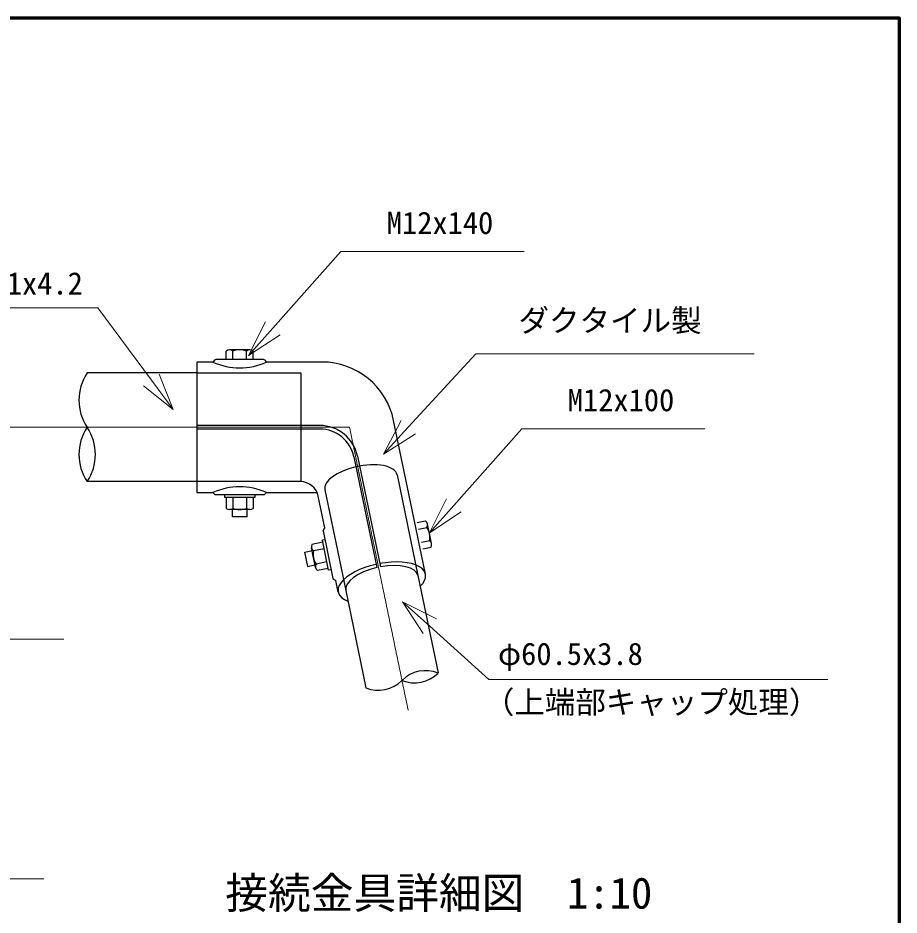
# Model space of a CAD drawing. Units: millimetres on the paper, enlarged 50 times, with parts at other scales. Extents: x 750 to 20250, y 750 to 14100.
# Drawn here: x 16640 to 20250, y 10422 to 14100 of the extents above; entities that cross this region are included whole.
import ezdxf
from ezdxf.enums import TextEntityAlignment as Align

# ---------------------------------------------------------------- set-up
doc = ezdxf.new("R2010")
doc.units = ezdxf.units.MM
doc.header["$LTSCALE"] = 50
doc.linetypes.add('USER3', pattern=[0.3, 0.2, -0.025, 0.05, -0.025])
for name, color, linetype, lineweight in [('D-BMK\u3000構造物基準線(中心線等)', 2, 'USER3', 13), ('D-STR-HTXT\u3000旗上げ', 7, 'Continuous', 13), ('D-STR-TXT\u3000文字列', 7, 'Continuous', 13), ('D-STR\u3000構造物外形線', 1, 'Continuous', 25), ('D-TTL', 7, 'Continuous', 70)]:
    doc.layers.add(name, color=color, linetype=linetype, lineweight=lineweight)
doc.styles.add('ＭＳ ゴシック', font='')
doc.styles.get('ＭＳ ゴシック').set_extended_font_data('MS Gothic')

msp = doc.modelspace()

# ---------------------------------------------------------------- linework, layer by layer
at = {"layer": 'D-BMK\u3000構造物基準線(中心線等)'}
for p, q in [((16437.73, 12421.83), (17998.75, 12421.83)), ((17998.75, 12421.83), (18239.16, 11260.89))]:
    msp.add_line(p, q, dxfattribs=at)
at = {"layer": 'D-STR-HTXT\u3000旗上げ'}
for p, q in [((17584.97, 12715.86), (17654.46, 12854.74)), ((17584.97, 12715.86), (17684.53, 12828.06)), ((17714.59, 12801.39), (17584.97, 12715.86)), ((17276.28, 12494.88), (17186.92, 12615.35)), ((17219.21, 12639.3), (17276.28, 12494.88)), ((17276.28, 12494.88), (17154.64, 12591.41)), ((18137.96, 12312.22), (18209.9, 12449.84)), ((18137.96, 12312.22), (18239.49, 12422.64)), ((18269.07, 12395.43), (18137.96, 12312.22)), ((18326.41, 11989.5), (18395.9, 12128.38)), ((18326.41, 11989.5), (18425.96, 12101.7)), ((18456.03, 12075.03), (18326.41, 11989.5)), ((18300.71, 11576.39), (18216.2, 11706.68)), ((18216.2, 11706.68), (18354.53, 11636.1)), ((18216.2, 11706.68), (18327.62, 11606.25))]:
    msp.add_line(p, q, dxfattribs=at)
for points in [[(17684.53, 12828.06), (17963.28, 13142.23), (18713.51, 13142.23)], [(17186.92, 12615.35), (16967.57, 12911.09), (16296.04, 12911.09)], [(18239.49, 12422.64), (18516.27, 12723.67), (19656.09, 12723.67)], [(18425.96, 12101.7), (18704.72, 12415.87), (19454.94, 12415.87)], [(18327.62, 11606.25), (18569.47, 11388.27), (19958.53, 11388.27)], [(14742.62, 11380.17), (14985.84, 11552.89), (16828.7, 11552.89)], [(14709.17, 10796.49), (14888.24, 10570.58), (16746.75, 10570.58)]]:
    msp.add_lwpolyline(points, dxfattribs=at)
at = {"layer": 'D-STR\u3000構造物外形線'}
for p, q in [((17493.75, 12699.33), (17493.75, 12734.33)), ((17590, 12739.33), (17507.5, 12739.33)), ((17521.25, 12699.33), (17521.25, 12734.33)), ((17576.25, 12699.33), (17576.25, 12734.33)), ((17603.75, 12699.33), (17603.75, 12734.33)), ((17373.75, 12689.33), (17373.75, 12154.33)), ((17438.75, 12689.33), (17373.75, 12689.33)), ((17447.28, 12697.86), (17438.75, 12689.33)), ((17646.67, 12699.33), (17450.82, 12699.33)), ((17650.21, 12697.86), (17658.75, 12689.33)), ((17885.48, 12689.33), (17658.75, 12689.33)), ((17373.75, 12644.58), (16923.75, 12644.58)), ((17373.75, 12644.58), (17798.75, 12644.58)), ((17798.75, 12644.58), (17798.75, 12199.08)), ((18255.26, 12083.13), (18179.25, 12450.16)), ((17876.63, 12429.33), (17373.75, 12429.33)), ((17876.63, 12414.33), (17373.75, 12414.33)), ((18016.17, 12300.73), (18110.23, 11846.5)), ((18030.85, 12303.77), (18124.92, 11849.54)), ((18193.52, 12227.16), (18279.11, 11813.85)), ((17373.75, 12199.08), (16923.75, 12199.08)), ((17798.75, 12199.08), (17373.75, 12199.08)), ((17373.75, 12154.33), (17438.75, 12154.33)), ((17448.75, 12144.33), (17438.75, 12154.33)), ((17648.75, 12144.33), (17448.75, 12144.33)), ((17486.25, 12144.33), (17486.25, 12134.33)), ((17611.25, 12144.33), (17611.25, 12134.33)), ((17648.75, 12144.33), (17658.75, 12154.33)), ((17658.75, 12154.33), (17866.07, 12154.33)), ((17897.84, 12009.11), (17870.88, 12139.29)), ((17897.31, 12165.81), (17982.9, 11752.51)), ((17611.25, 12134.33), (17486.25, 12134.33)), ((17493.75, 12134.33), (17493.75, 12089.33)), ((17521.25, 12134.33), (17521.25, 12089.33)), ((17576.25, 12134.33), (17576.25, 12089.33)), ((17603.75, 12134.33), (17603.75, 12089.33)), ((17590, 12084.33), (17507.5, 12084.33)), ((17518.75, 12054.33), (17518.75, 12084.33)), ((17578.75, 12054.33), (17578.75, 12084.33)), ((18309.71, 11820.19), (18255.26, 12083.13)), ((17578.75, 12054.33), (17518.75, 12054.33)), ((18276.21, 12031.3), (18310.48, 12038.4)), ((17890.08, 11997.29), (17897.84, 12009.11)), ((17890.08, 11997.29), (17930.64, 11801.45)), ((18281.78, 12004.37), (18316.05, 12011.47)), ((18334.89, 11945.16), (18318.16, 12025.95)), ((17897.19, 11960.47), (17887.4, 11958.44)), ((17912.75, 11836.04), (17887.4, 11958.44)), ((18292.94, 11950.51), (18327.21, 11957.61)), ((17816.14, 11910.49), (17845.03, 11916.48)), ((17859.48, 11846.71), (17842.75, 11927.49)), ((17888.92, 11951.1), (17844.86, 11941.97)), ((17894.5, 11924.17), (17850.43, 11915.04)), ((18298.51, 11923.58), (18332.78, 11930.68)), ((17828.31, 11851.74), (17816.14, 11910.49)), ((17828.31, 11851.74), (17857.2, 11857.72)), ((17905.65, 11870.31), (17861.59, 11861.18)), ((17911.23, 11843.38), (17867.16, 11834.26)), ((17922.54, 11838.06), (17912.75, 11836.04)), ((18279.11, 11813.85), (18361.77, 11414.69)), ((17930.64, 11801.45), (17942.46, 11793.68)), ((17952.3, 11746.17), (17942.46, 11793.68)), ((17982.9, 11752.51), (18065.56, 11353.35))]:
    msp.add_line(p, q, dxfattribs=at)
for centre, radius, start, end in [((17507.5, 12717.92), 21.41, 50.03379, 129.96621), ((17548.75, 12661.2), 78.12, 69.39031, 110.60969), ((17590, 12717.92), 21.41, 50.03379, 129.96621), ((17548.75, 12933.16), 267.5, 245.71882, 294.28118), ((17450.82, 12694.33), 5, 90, 135), ((17646.67, 12694.33), 5, 45, 90), ((17885.48, 12389.33), 300, 11.7, 90), ((17089.87, 12533.2), 200, 146.16004, 213.83996), ((17089.87, 12310.45), 200, 146.16004, 213.83996), ((16757.63, 12310.45), 200, 326.16004, 33.83996), ((17876.63, 12271.83), 157.5, 11.7, 90), ((17876.63, 12271.83), 142.5, 11.7, 90), ((17548.75, 11910.49), 267.5, 65.71882, 114.28118), ((17797.44, 12124.08), 75, 11.7, 90), ((17507.5, 12105.73), 21.41, 230.03379, 309.96621), ((17548.75, 12162.45), 78.12, 249.39031, 290.60969), ((17590, 12105.73), 21.41, 230.03379, 309.96621), ((18297.2, 12021.6), 21.41, 331.73379, 51.66621), ((18250.03, 11969.71), 78.12, 351.09031, 32.30969), ((18313.93, 11940.82), 21.41, 331.73379, 51.66621), ((17863.71, 11931.83), 21.41, 151.73379, 231.66621), ((17927.62, 11902.94), 78.12, 171.09031, 212.30969), ((17880.44, 11851.05), 21.41, 151.73379, 231.66621), ((18264.65, 11511.72), 137.5, 248.23299, 314.96701), ((18310.84, 11286.74), 137.5, 68.23299, 134.96701), ((18116.49, 11481.31), 137.5, 248.23299, 314.96701)]:
    msp.add_arc(centre, radius, start, end, dxfattribs=at)
for centre, major_axis, start_param, end_param in [((18045.41, 12196.48), (-148.11, -30.67), 4.7619961, 6.2831854), ((18045.41, 12196.48), (148.11, 30.67), 6.2831853, 7.9035888), ((18131, 11783.18), (178.71, 37.01), 1.6119038, 3.7354881), ((18131, 11783.18), (148.11, 30.67), 1.6204034, 3.1415927), ((18131, 11783.18), (178.71, 37.01), 5.6892899, 7.8128742), ((18131, 11783.18), (148.11, 30.67), 6.2831853, 7.8043745)]:
    msp.add_ellipse(centre, major_axis=major_axis, ratio=0.438371, start_param=start_param, end_param=end_param, dxfattribs=at)
at = {"layer": 'D-TTL'}
msp.add_lwpolyline([(750, 750), (750, 14100), (20250, 14100), (20250, 750)], close=True, dxfattribs=at)

# ---------------------------------------------------------------- texts
at = {"layer": 'D-STR-HTXT\u3000旗上げ', "style": 'ＭＳ ゴシック'}
for s, p in [('M12x140', (18151.32, 13186.62)), ('φ89.1x4.2', (16312.82, 12938.6)), ('ダクタイル製', (18690.99, 12786.46)), ('M12x100', (18892.76, 12460.25)), ('φ60.5x3.8\u3000\u3000\u3000\u3000\u3000', (18606.91, 11419.91)), ('（上端部キャップ処理）', (18548.78, 11221.7))]:
    msp.add_text(s, height=91.64, dxfattribs=at).set_placement(p, align=Align.BOTTOM_LEFT)
at = {"layer": 'D-STR-TXT\u3000文字列', "style": 'ＭＳ ゴシック'}
msp.add_text('接続金具詳細図\u30001:10', height=128.3, dxfattribs=at).set_placement((17489.87, 10410.07), align=Align.BOTTOM_LEFT)

doc.saveas('drawing.dxf')
